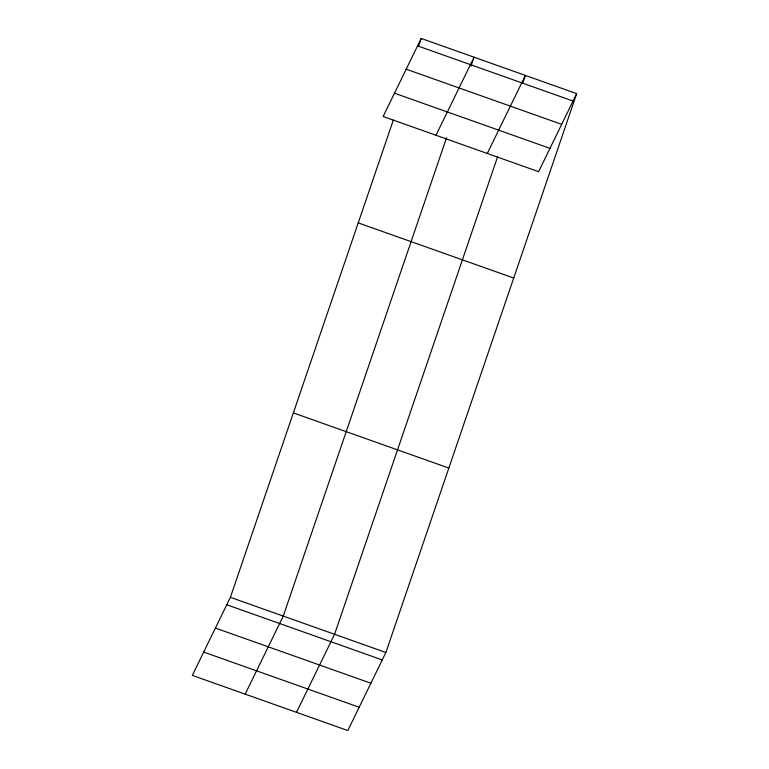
<?xml version="1.0" encoding="UTF-8"?>
<svg xmlns="http://www.w3.org/2000/svg" width="769" height="769" viewBox="0 0 769 769"><rect width="100%" height="100%" fill="white"/><g stroke="black" fill="none" stroke-linecap="round" stroke-linejoin="round"><path stroke-width="1.15" d="M576.673 93.616L538.608 171.67L383.125 116.504L421.191 38.45L576.673 93.616L385.875 652.496L347.809 730.55L192.327 675.384L230.392 597.33L393.334 120.051M418.519 46.275L421.191 38.45M446.578 137.68L283.261 616.084L245.186 694.138M471.003 66.144L474.06 57.204L435.985 135.257M497.514 157.011L334.573 634.29L296.498 712.344M522.699 83.235L525.371 75.41L487.296 153.464M417.567 45.88L573.049 101.047M406.195 69.191L561.687 124.347M394.487 93.203L549.97 148.359M358.229 222.885L513.711 278.042M293.354 412.905L448.846 468.061M230.392 597.33L385.875 652.496M226.768 604.761L382.251 659.927M215.397 628.071L370.889 683.228M203.689 652.083L359.171 707.24"/></g></svg>
